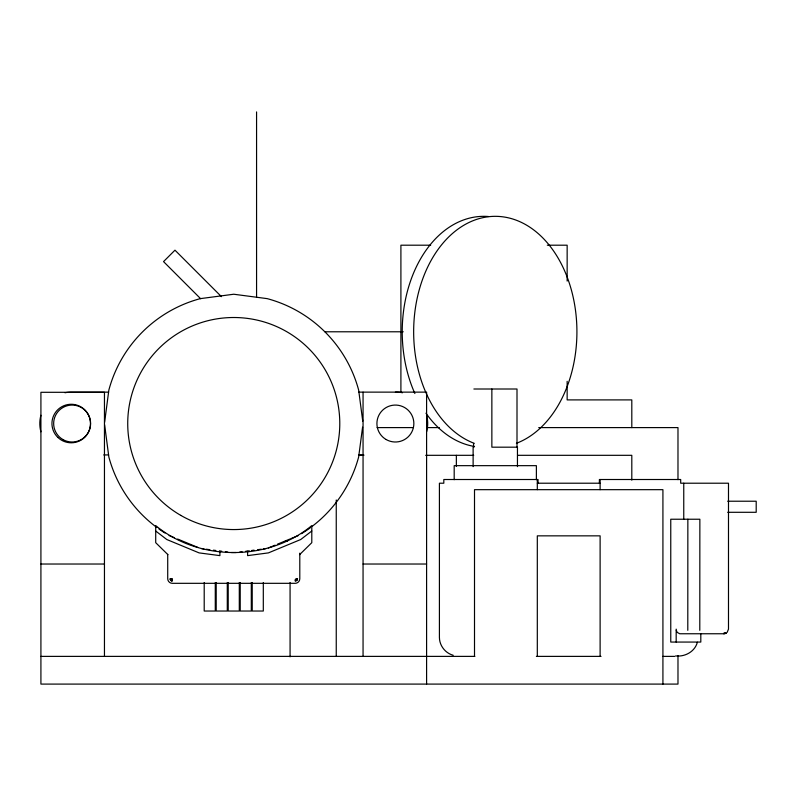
<?xml version="1.0" encoding="UTF-8"?>
<svg xmlns="http://www.w3.org/2000/svg" width="796" height="796" viewBox="0 0 796 796"><rect width="100%" height="100%" fill="white"/><g stroke="black" fill="none" stroke-linecap="round" stroke-linejoin="round"><path stroke-width="1.19" d="M676.182 642.064L676.182 629.138M687.794 630.332L687.853 519.231M699.793 630.332L699.863 519.231L670.759 519.231L670.759 642.064L700.808 642.064L700.808 633.755M104.614 422.328L108.853 390.07A129.3 129.3 0 0 1 200.284 298.639L233.755 294.231L267.217 298.639A129.3 129.3 0 0 1 358.648 390.07L362.737 421.124M297.405 579.299L297.485 578.702L296.371 578.702L295.774 579.299L296.809 580.334L295.177 581.01L295.475 579.597L296.809 580.334L297.405 579.299L296.371 578.702L297.177 579.856L295.774 579.299M362.578 427.163L358.648 457.004A129.3 129.3 0 0 1 312.47 526.116M171.14 578.702L170.334 579.856L171.737 579.299L171.18 580.702L172.334 581.01L172.334 578.702L170.026 578.702L171.18 580.702L172.334 579.896L171.14 578.702L170.105 579.299M697.376 642.223C694.898 651.665 684.968 657.038 675.615 655.914M171.737 580.931L172.334 579.896M727.136 632.402L728.489 629.138L728.489 483.212L680.689 483.212L680.689 479.51L599.388 479.51L599.388 483.212M170.702 580.334L171.737 579.299M167.876 554.623L155.708 542.683L155.708 525.589C199.119 561.528 268.391 561.528 311.793 525.589L311.793 542.683L299.634 554.623M723.872 633.755L726.181 633.138L723.872 633.138L723.872 633.755L679.724 633.755L677.227 632.402L676.302 630.332M723.872 633.596L724.469 633.138M311.793 531.012L300.719 539.519L268.411 552.892L247.606 555.628L247.606 551.29M725.066 633.596L726.101 633.138L724.469 633.596M724.768 633.596L725.872 633.138M268.351 547.966L275.157 545.151M277.416 544.205L289.883 539.041M291.018 538.574L298.41 535.519M236.143 552.523L231.367 552.523M239.735 552.056L242.123 551.737M245.705 551.26L249.287 550.792M251.685 550.474L254.073 550.165M257.655 549.688L261.247 549.22M263.635 548.902L266.023 548.593M430.676 245.198L400.905 245.198L400.905 392.468M547.3 245.198L567.15 245.198L567.15 281.087M324.927 331.783L403.234 331.783M473.879 389.005L517.002 389.005L517.002 447.183M108.584 392.13L72.128 392.13A31.412 31.412 0 0 0 64.983 392.746M358.926 392.13L426.596 392.13L426.596 684.092M377.105 427.601L413.243 427.601M426.835 427.601L439.322 427.601M538.733 427.601L677.983 427.601L677.983 479.64M473.879 447.183L473.123 447.183L473.123 466.635M103.729 454.934L108.584 454.934M358.926 454.934L363.782 454.934M358.608 455.312L363.802 455.312M425.661 455.312L473.72 455.312M517.559 455.312L631.805 455.312L631.805 480.137M537.31 483.212L600.114 483.212M727.693 501.221L756.2 501.221L756.2 512.296L727.693 512.296M285.048 541.35L287.436 541.35M40.914 564.026L104.455 564.026M363.056 564.026L426.596 564.026M40.914 656.382L474.854 656.382M536.395 656.382L601.02 656.382M662.889 656.382L674.739 656.382M201.488 548.593L203.876 548.902M206.264 549.22L209.846 549.688M213.437 550.165L215.825 550.474M219.407 550.951L221.805 551.26M225.387 551.737L227.775 552.056M453.213 655.287C445.312 653.148 439.452 645.655 439.412 637.447L439.412 483.212L443.81 483.212L443.81 479.51L538.036 479.51L538.036 483.212M169.1 535.519L174.384 537.698M177.627 539.041L198.025 547.489M155.708 531.012L166.792 539.519L199.09 552.892L219.905 555.628L219.905 551.29M221.437 296.649L174.971 250.173L163.538 261.605L200.652 298.729M296.331 580.702L295.475 579.597L295.774 580.931L295.177 579.896M104.614 424.746L108.853 457.004A129.3 129.3 0 0 0 156.981 527.579M683.754 483.212L683.754 519.231M677.983 655.586L677.983 684.092L40.914 684.092L40.914 392.299L104.455 392.299L104.455 656.382M662.919 684.092L662.919 489.669L474.506 489.669L474.506 656.382M631.805 427.601L631.805 399.9L567.15 399.9L567.15 381.334M600.114 479.51L600.114 489.669M600.114 656.382L600.114 535.847L537.31 535.847L537.31 656.382M537.31 479.51L537.31 489.669M536.385 479.699L536.385 465.66L454.188 465.66L454.188 479.699M517.45 466.635L517.45 447.183L491.858 447.183L491.858 389.005M473.57 443.471L473.57 447.183M456.357 455.312L456.357 466.486M363.056 392.13L363.056 656.382M336.25 499.997L336.25 656.382M299.793 553.17L299.793 578.702A4.617 4.617 0 0 1 295.177 583.319L172.334 583.319A4.617 4.617 0 0 1 167.717 578.702L167.717 554.384M290.072 582.483L290.072 656.829M263.307 582.513L263.307 611.029L252.223 611.029L252.223 582.513M256.571 111.908L256.571 296.998M251.307 582.513L251.307 611.029L240.223 611.029L240.223 582.513M239.297 582.513L239.297 611.029L228.213 611.029L228.213 582.513M227.288 582.513L227.288 611.029L216.204 611.029L216.204 582.513M215.278 582.513L215.278 611.029L204.204 611.029L204.204 582.513M474.267 443.342A115.45 81.63 -90 0 1 428.377 265.645A115.45 81.63 -90 0 1 562.135 265.526A115.45 81.63 -90 0 1 516.405 443.302M414.875 393.513A115.45 81.63 -90 0 1 413.482 273.267A115.45 81.63 -90 0 1 488.455 216.512M474.525 446.476A115.45 81.63 -90 0 1 425.969 413.194M310.53 527.579A129.3 129.3 0 0 1 301.495 533.668M164.991 533.041A129.3 129.3 0 0 1 158.951 529.002M426.596 415.253A31.412 31.412 0 0 1 426.596 431.81M395.383 392.13A31.412 31.412 0 0 1 402.527 392.746M40.914 431.81A31.412 31.412 0 0 1 40.914 415.253M386.15 439.531A18.467 18.467 0 0 0 413.85 423.532A18.467 18.467 0 0 0 386.15 407.542A18.467 18.467 0 0 0 386.15 439.531M57.919 437.472A19.263 19.263 0 0 0 89.938 428.079A19.263 19.263 0 0 0 65.789 405.045A19.263 19.263 0 0 0 57.919 437.472M62.894 439.531A18.467 18.467 0 0 0 90.595 423.532A18.467 18.467 0 0 0 62.894 407.542A18.467 18.467 0 0 0 62.894 439.531M180.742 515.36A106.027 106.027 0 0 0 339.783 423.532A106.027 106.027 0 0 0 180.742 331.713A106.027 106.027 0 0 0 180.742 515.36"/></g></svg>
